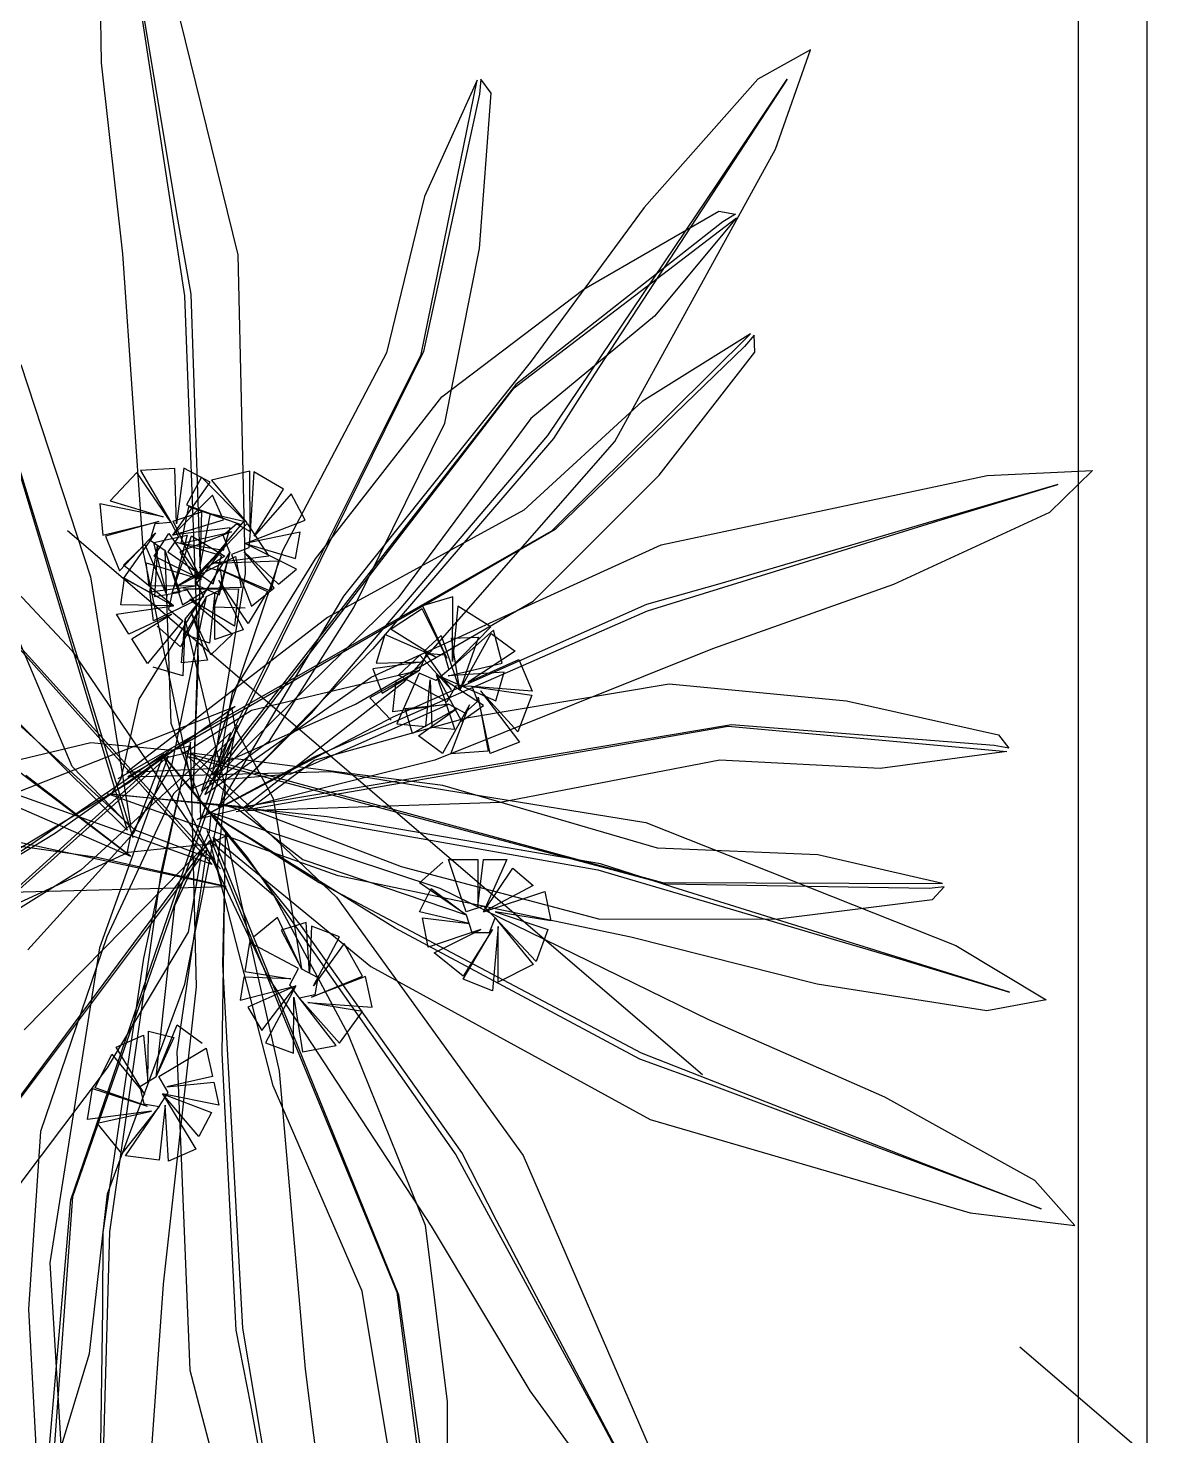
# Model space of a CAD drawing. Header units: millimetres. Extents: x 1658.6 to 1706.6, y -26.2 to 3.6.
# Drawn here: x 1668.5281 to 1668.8713, y 0.4577 to 0.8785 of the extents above; entities that cross this region are included whole.
import ezdxf

# ---------------------------------------------------------------- set-up
doc = ezdxf.new("R2010")
doc.units = ezdxf.units.MM
doc.linetypes.add('DASHED2', pattern=[0.375, 0.25, -0.125])
for name, color, linetype in [('PROJECAO', 1, 'DASHED2'), ('RP_MOBILIARIO', 21, 'Continuous'), ('RP_VEGETAÇÃO', 102, 'Continuous')]:
    doc.layers.add(name, color=color, linetype=linetype)

# ---------------------------------------------------------------- blocks, each defined once
blk = doc.blocks.new('A$C71B65A34')
for p, q in [((44.31654302865445, 61.27677472146388), (42.90896691945088, 59.8272781896594)), ((44.15196268899899, 57.73908255335982), (44.31654302865445, 61.27677472146388)), ((18.94220830046833, 60.68217667799081), (20.45216691995938, 59.33966572222971)), ((19.36545152564531, 57.16603991489273), (18.94220830046833, 60.68217667799081)), ((43.84822605652243, 60.10992972452595), (40.50837663486664, 48.74297852890459)), ((42.61314825725913, 56.04490150537686), (43.84822605652243, 60.10992972452595)), ((26.5255155213722, 59.71298356190482), (26.15799933771814, 57.72621670249055)), ((28.35035739523983, 56.67780569234764), (26.5255155213722, 59.71298356190482)), ((42.90896691945088, 59.8272781896594), (40.49147746007064, 54.58568296651538)), ((19.49472864898644, 59.55276563778443), (23.65813751103087, 48.46095783696046)), ((21.02421698857416, 55.58911365863969), (19.49472864898644, 59.55276563778443)), ((20.45216691995938, 59.33966572222971), (23.24706447144627, 54.28920797602586)), ((26.78286720466167, 58.48228532741541), (30.30704217625999, 47.17112427239864)), ((28.00931828015973, 54.41464604250905), (26.78286720466167, 58.48228532741541)), ((34.86920979737944, 58.39574122561407), (34.30045234436284, 54.1367002229149)), ((35.72235565129132, 49.02586222040508), (34.86920979737944, 58.39574122561407)), ((35.43798659917593, 58.11180266971587), (34.98036855116425, 58.46027610975216)), ((34.98036855116425, 58.46027610975216), (35.07862166721861, 57.96984272570989)), ((35.07862166721861, 57.96984272570989), (35.76629673568686, 49.14201381112116)), ((36.57550150520819, 53.00096466720606), (35.43798659917593, 58.11180266971587)), ((41.81697983985259, 46.77713172499034), (44.15196268899899, 57.73908255335982)), ((26.15799933771814, 57.72621670249055), (27.05295529429986, 52.02379356795518)), ((22.49702990782044, 46.40454709532059), (19.36545152564531, 57.16603991489273)), ((32.48614829605504, 46.26090862584442), (28.35035739523983, 56.67780569234764)), ((29.24507503917812, 50.70071760668088), (29.89815580008644, 55.89572393671185)), ((29.89815580008644, 55.89572393671185), (30.32106775520379, 56.28558736727653)), ((30.32106775520379, 56.28558736727653), (30.26925261870929, 55.78809990951913)), ((30.46734068361684, 46.82317147477715), (30.43779002002202, 56.23176420581649)), ((30.43779002002202, 56.23176420581649), (31.40355587966042, 52.04485465253083)), ((39.60006138171138, 46.31518471428035), (42.61314825725913, 56.04490150537686)), ((24.74182785280937, 46.10621057906018), (21.02421698857416, 55.58911365863969)), ((30.26925261870929, 55.78809990951913), (30.41269783475538, 46.93468905182952)), ((40.49147746007064, 54.58568296651538), (38.3287636479904, 48.49742858726222)), ((23.24706447144627, 54.28920797602586), (25.84988099142038, 48.37570490400094)), ((30.89749561387407, 44.64712265919525), (28.00931828015973, 54.41464604250905)), ((34.30045234436284, 54.1367002229149), (34.58484074525904, 48.74192366450642)), ((37.14427830700834, 47.03831099700392), (36.57550150520819, 53.00096466720606)), ((27.05295529429986, 52.02379356795518), (28.62943222842114, 45.75810183474096)), ((31.40355587966042, 52.04485465253083), (31.62647454757689, 46.64718866201108)), ((55.11978069817951, 50.61332329719198), (58.45998031960016, 51.7903615521036)), ((58.45998031960016, 51.7903615521036), (57.47758460053228, 50.02479950276303)), ((29.23812857262646, 44.71100162112224), (29.24507503917812, 50.70071760668088)), ((57.47758460053228, 51.00566627084798), (47.55523885232423, 44.53193253397239)), ((53.94089809578236, 48.65158042707982), (57.47758460053228, 51.00566627084798)), ((45.29568806602583, 45.2185374048422), (55.11978069817951, 50.61332329719198)), ((42.29091640925662, 43.09690198542785), (48.91768095222596, 49.77586014612325)), ((44.165663351464, 46.70448028857026), (48.29837321955984, 49.91933866732643)), ((48.91768095222596, 49.77586014612325), (46.64283764652782, 46.13058879304707)), ((48.29837321955984, 49.91933866732643), (48.87311030088905, 49.89641916425535)), ((48.87311030088905, 49.89641916425535), (48.48494121075236, 49.58097766974424)), ((57.47758460053228, 50.02479950276303), (53.15496991125929, 46.1994135068694)), ((48.48494121075236, 49.58097766974424), (42.33104104468475, 43.21442655543385)), ((47.09903251851119, 41.82806992029553), (52.81217523177293, 49.30352915423009)), ((52.81217523177293, 49.30352915423009), (49.51107860474714, 46.5529516944789)), ((52.93768507791494, 49.27581095921414), (52.67810954061634, 48.84826082246672)), ((53.03874680256149, 48.7095649489961), (52.93768507791494, 49.27581095921414)), ((32.85345366690445, 32.4824184097597), (35.72235565129132, 49.02586222040508)), ((35.76629673568686, 49.14201381112116), (33.01555776424766, 32.76149398118742)), ((40.50837663486664, 48.74297852890459), (39.81622453698629, 46.27762919058205)), ((52.67810954061634, 48.84826082246672), (47.20998939959963, 41.88384250731043)), ((23.65813751103087, 48.46095783696046), (24.52899586921239, 46.0529238657391)), ((25.84988099142038, 48.37570490400094), (30.27001855764547, 39.34030326258471)), ((34.58484074525904, 48.74192366450642), (33.16293743832648, 41.35958654875729)), ((38.3287636479904, 48.49742858726222), (34.58226132479423, 39.16255744362116)), ((45.49217494935057, 42.96254197146025), (53.94089809578236, 48.65158042707982)), ((50.4173347881715, 44.17714790065065), (53.03874680256149, 48.7095649489961)), ((30.30704217625999, 47.17112427239864), (31.09820315467779, 44.73574212727315)), ((30.41269783475538, 46.93468905182952), (34.68787064128992, 30.88442761277247)), ((36.00674405219161, 40.22385099305028), (37.14427830700834, 47.03831099700392)), ((12.36423925825602, 44.74156285505478), (8.622323898832292, 46.75351241595353)), ((8.622323898832292, 46.75351241595353), (19.10818252858735, 41.23908203378868)), ((21.29336371036425, 42.13461495187265), (11.0065348852213, 46.58407150201035)), ((27.64043181346915, 37.00687142079642), (22.49702990782044, 46.40454709532059)), ((34.87543844781295, 30.6217886383215), (30.46734068361684, 46.82317147477715)), ((31.62647454757689, 46.64718866201108), (33.73460297620113, 39.43078340501006)), ((37.37568907468176, 37.02798675808208), (41.81697983985259, 46.77713172499034)), ((39.92869141004485, 42.47070955685965), (44.165663351464, 46.70448028857026)), ((49.51107860474714, 46.5529516944789), (46.069437009392, 42.38886788085935)), ((24.52899586921239, 46.0529238657391), (28.92839579800193, 37.82729769559137)), ((30.46946332731659, 35.27011307568455), (24.74182785280937, 46.10621057906018)), ((34.19661116473344, 35.68521914376062), (32.48614829605504, 46.26090862584442)), ((34.68145792624273, 35.08869117090672), (39.60006138171138, 46.31518471428035)), ((39.81622453698629, 46.27762919058205), (36.0310952081154, 37.75187751766817)), ((46.64283764652782, 46.13058879304707), (42.98684706291532, 42.15337573234001)), ((53.15496991125929, 46.1994135068694), (47.9481932701942, 42.37401817703129)), ((8.714333394737878, 45.77697062504149), (13.37672575628721, 42.37393180121396)), ((28.62943222842114, 45.75810183474096), (30.68833518093879, 35.91244200118126)), ((37.23991933746311, 38.15627987353764), (45.29568806602583, 45.2185374048422)), ((21.30936522063302, 39.87013566461246), (12.36423925825602, 44.74156285505478)), ((31.00987252890354, 38.03329447871464), (29.23812857262646, 44.71100162112224)), ((33.03001155627589, 32.5773590746453), (30.89749561387407, 44.64712265919525)), ((31.09820315467779, 44.73574212727315), (32.67627180983709, 35.54197549198852)), ((47.55523885232423, 44.53193253397239), (45.39392183329574, 43.15871345828688)), ((46.80073854993361, 39.40252985408232), (50.4173347881715, 44.17714790065065)), ((33.96320062435098, 28.51728328266609), (42.29091640925662, 43.09690198542785)), ((42.33104104468475, 43.21442655543385), (34.01603505278308, 28.83566895463719)), ((45.39392183329574, 43.15871345828688), (38.32056817258536, 37.07732269506641)), ((28.88942995830166, 42.96254197146025), (27.80878112317896, 42.57018966386022)), ((29.47887125949956, 41.19697058817563), (28.88942995830166, 42.96254197146025)), ((29.18415060889993, 43.06062304790157), (29.47887125949956, 41.19697058817563)), ((30.16656567675182, 42.86445156107265), (29.18415060889993, 43.06062304790157)), ((29.47887125949956, 40.80462761451963), (30.16656567675182, 42.86445156107265)), ((36.15927050233996, 35.01749874851248), (45.49217494935057, 42.96254197146025)), ((13.37672575628721, 42.37393180121396), (18.91938237263821, 39.05382185533927)), ((29.97608174495781, 35.85916287426289), (21.29336371036425, 42.13461495187265)), ((27.71054735590861, 42.47210858741664), (27.12108670593034, 41.29506099856096)), ((29.28240372495475, 41.19697058817563), (27.71054735590861, 42.47210858741664)), ((27.80878112317896, 42.57018966386022), (29.28240372495475, 41.19697058817563)), ((30.36305256007699, 42.47210858741664), (29.47887125949956, 40.80462761451963)), ((30.95249386127489, 41.78549438260232), (30.36305256007699, 42.47210858741664)), ((36.76539701548609, 42.4253438394421), (35.53485063427434, 41.95773236825014)), ((36.46432373264088, 36.49333505611731), (39.92869141004485, 42.47070955685965)), ((37.05962168125915, 40.42281014233092), (36.76539701548609, 42.4253438394421)), ((36.90409448424271, 42.43106946156102), (37.05962168125915, 40.42281014233092)), ((37.96519621954121, 41.98857048362197), (36.90409448424271, 42.43106946156102)), ((42.98684706291532, 42.15337573234001), (39.37990585169337, 35.55711274458372)), ((46.069437009392, 42.38886788085935), (40.02651265237363, 37.9163098297895)), ((47.9481932701942, 42.37401817703129), (40.08891142495985, 36.0964559269828)), ((29.47887125949956, 40.80462761451963), (30.95249386127489, 41.78549438260232)), ((33.79089585663178, 31.5904124587064), (47.09903251851119, 41.82806992029553)), ((47.20998939959963, 41.88384250731043), (34.09910560732897, 31.6861603700122)), ((35.18511571655199, 42.01276873312781), (34.81059716260779, 41.02469881578463)), ((36.90901930275732, 40.69449436976127), (35.18511571655199, 42.01276873312781)), ((35.53485063427434, 41.95773236825014), (36.90901930275732, 40.69449436976127)), ((37.20426051882305, 40.28984737010524), (37.96519621954121, 41.98857048362197)), ((38.24854677038229, 41.86132023889013), (37.20426051882305, 40.28984737010524)), ((38.83903551941557, 41.05203311119793), (38.24854677038229, 41.86132023889013)), ((19.10818252858735, 41.23908203378868), (21.38878338101585, 40.07465872653938)), ((28.98766372557475, 41.29506099856096), (26.82636605533117, 41.09888951173252)), ((27.12108670593034, 41.29506099856096), (28.98766372557475, 41.29506099856096)), ((28.79119619103085, 41.00079910134809), (29.28240372495475, 41.19697058817563)), ((29.28240372495475, 41.19697058817563), (29.67535814282792, 40.80462761451963)), ((31.24721451187407, 41.58932289577478), (29.47887125949956, 40.80462761451963)), ((31.24721451187407, 40.80462761451963), (31.24721451187407, 41.58932289577478)), ((33.16293743832648, 41.35958654875729), (32.87854903743119, 32.8415138772989)), ((36.57659993827247, 41.21008543289915), (37.53628147789823, 41.49754666556598)), ((37.45448236718266, 39.22385263100205), (36.57659993827247, 41.21008543289915)), ((37.53628147789823, 41.49754666556598), (37.4176789190451, 39.61446563025175)), ((37.4176789190451, 39.61446563025175), (37.83890302856526, 41.42754411906206)), ((37.83890302856526, 41.42754411906206), (38.95159123694202, 41.13829130737395)), ((26.82636605533117, 41.09888951173252), (27.21933982198516, 40.11801340970487)), ((27.21933982198516, 40.11801340970487), (28.88942995830166, 41.09888951173252)), ((28.88942995830166, 41.09888951173252), (27.31757358925552, 40.11801340970487)), ((28.10350177377859, 39.13714664161989), (28.88942995830166, 40.70653720413429)), ((28.88942995830166, 40.70653720413429), (28.29998865710649, 38.94097515479415)), ((28.79119619103085, 40.4122753069191), (28.79119619103085, 41.00079910134809)), ((29.67535814282792, 40.80462761451963), (29.47887125949956, 40.21610382009021)), ((29.67535814282792, 40.60845612769115), (31.24721451187407, 40.80462761451963)), ((34.88291658139087, 40.95821742967154), (34.79769626399684, 39.70421574487728)), ((34.81059716260779, 41.02469881578463), (36.70393746711579, 40.61655486779318)), ((36.70393746711579, 40.61655486779318), (34.88291658139087, 40.95821742967154)), ((35.8953479757356, 40.06216232234647), (36.4177828809793, 40.80104112404024)), ((36.4177828809793, 40.80104112404024), (37.45448236718266, 39.22385263100205)), ((36.93873568510253, 40.00100559394286), (38.83903551941557, 41.05203311119793)), ((38.95159123694202, 41.13829130737395), (37.61328016101061, 39.63289512486154)), ((37.61328016101061, 39.63289512486154), (39.0585922821756, 41.04985745125939)), ((39.0585922821756, 41.04985745125939), (39.75586589401109, 39.93329379676334)), ((51.78213550476811, 40.66947257245781), (57.00396765641471, 41.05297515309485)), ((57.46952864909142, 40.71518678980782), (56.97158596509507, 40.66794631509901)), ((57.00396765641471, 41.05297515309485), (57.46952864909142, 40.71518678980782)), ((29.38063749222875, 40.21610382009021), (28.79119619103085, 40.4122753069191)), ((29.08591684162912, 40.31419423047689), (29.47887125949956, 38.64671325757854)), ((29.28240372495475, 38.74480366796524), (29.08591684162912, 40.31419423047689)), ((31.24721451187407, 40.60845612769115), (29.67535814282792, 40.60845612769115)), ((31.24721451187407, 39.62758002566353), (31.24721451187407, 40.60845612769115)), ((34.79769626399684, 39.70421574487728), (36.43840631649209, 40.32770622001044)), ((36.43840631649209, 40.32770622001044), (34.80958692922513, 39.42681898995079)), ((36.16694011397067, 40.17755283818813), (36.56523368145281, 40.61082237405435)), ((36.56523368145281, 40.61082237405435), (37.05962168125915, 40.42281014233092)), ((38.71816376778042, 40.63021546818982), (36.93873568510253, 40.00100559394286)), ((37.05962168125915, 40.42281014233092), (37.0833887671879, 39.86802972709256)), ((38.6874308351421, 39.72581754655312), (38.71816376778042, 40.63021546818982)), ((45.90851151789457, 39.49589381418628), (51.78213550476811, 40.66947257245781)), ((48.22150074527597, 38.70703087393257), (57.43976335561592, 40.59014660779576)), ((56.97158596509507, 40.66794631509901), (48.32006298742682, 38.78257884111282)), ((57.43976335561592, 40.59014660779576), (53.52528369862966, 38.81820859587425)), ((31.34639671698551, 32.83559118946823), (21.30936522063302, 39.87013566461246)), ((21.38878338101585, 40.07465872653938), (29.00140865600497, 34.68359370679674)), ((27.31757358925552, 40.11801340970487), (28.10350177377859, 39.13714664161989)), ((29.38063749222875, 40.21610382009021), (30.46128632735099, 38.64671325757854)), ((30.26479944402263, 39.0390655651795), (29.38063749222875, 40.21610382009021)), ((31.24721451187407, 34.72323685129959), (29.38063749222875, 40.21610382009021)), ((29.47887125949956, 40.21610382009021), (30.06833190947782, 40.0199323332622)), ((30.06833190947782, 40.0199323332622), (31.24721451187407, 39.62758002566353)), ((34.58484074525904, 35.11300365659872), (36.00674405219161, 40.22385099305028)), ((35.40007567825661, 38.6175318622595), (36.31753456485922, 39.90588857699868)), ((36.31753456485922, 39.90588857699868), (35.4783301489356, 38.41235521017916)), ((35.62032857339, 39.83920976580657), (37.45448236718266, 39.22385263100205)), ((35.69393634522658, 39.05797447452096), (35.62032857339, 39.83920976580657)), ((37.45448236718266, 39.22385263100205), (35.8953479757356, 40.06216232234647)), ((36.4681226988414, 39.63421744418839), (36.16694011397067, 40.17755283818813)), ((37.0833887671879, 39.86802972709256), (36.54044211762084, 39.56773605807575)), ((36.93873568510253, 40.00100559394286), (38.6874308351421, 39.72581754655312)), ((38.77164091914847, 39.38193940551173), (36.93873568510253, 40.00100559394286)), ((39.75586589401109, 39.93329379676334), (37.89751925107566, 39.7582008929794)), ((37.89751925107566, 39.7582008929794), (40.06768874449607, 39.76563335405354)), ((40.06768874449607, 39.76563335405354), (39.76845810510167, 38.75221965113679)), ((13.00597054615082, 39.58343135500854), (7.770074705995285, 39.58345056445751)), ((18.94977382152001, 38.84319594328781), (13.00597054615082, 39.58343135500854)), ((30.27001855764547, 39.34030326258471), (32.85028030498825, 31.51956814870619)), ((30.46128632735099, 38.64671325757854), (31.14898074460007, 39.43140853883551)), ((33.73460297620113, 39.43078340501006), (34.81676904142796, 30.97694667805172)), ((34.12489947693302, 34.32714647806824), (36.4681226988414, 39.63421744418839)), ((34.80958692922513, 39.42681898995079), (35.40007567825661, 38.6175318622595)), ((36.4681226988414, 39.63421744418839), (36.20158131483095, 37.74748897056816)), ((36.32245938337201, 38.16931348520075), (36.4681226988414, 39.63421744418839)), ((36.54044211762084, 39.56773605807575), (36.84163894700622, 39.02438756945686)), ((36.95062635032809, 39.72360883901229), (38.24058493480789, 38.80424898156434)), ((38.10782251794808, 38.65982809348453), (36.95062635032809, 39.72360883901229)), ((37.61328016101061, 39.63289512486154), (37.25886186174785, 39.20542132139235)), ((38.12072351692587, 39.48366599175961), (37.61328016101061, 39.63289512486154)), ((38.01372159612856, 39.57210914065945), (39.67065748412006, 38.74300490383393)), ((39.76845810510167, 38.75221965113679), (38.01372159612856, 39.57210914065945)), ((38.1759295646948, 38.8977372000968), (38.12072351692587, 39.48366599175961)), ((38.24058493480789, 38.80424898156434), (38.77164091914847, 39.38193940551173)), ((39.71091341627198, 36.44292360517056), (45.90851151789457, 39.49589381418628)), ((41.35148644759875, 35.15558967890047), (46.80073854993361, 39.40252985408232)), ((16.70077398133752, 37.88704552450008), (7.369347572358035, 39.08994684800246)), ((7.830569411916713, 39.20182749049718), (16.59694322661698, 37.95517176979184)), ((18.91938237263821, 39.05382185533927), (27.33287212995674, 33.54117375940859)), ((25.3543300309475, 36.25234490807679), (18.94977382152001, 38.84319594328781)), ((28.29998865710649, 38.94097515479415), (29.28240372495475, 38.74480366796524)), ((29.47887125949956, 38.64671325757854), (30.26479944402263, 39.0390655651795)), ((34.58226132479423, 39.16255744362116), (32.58172971915792, 31.17384530078425)), ((37.27726358581776, 39.01011482176864), (35.69393634522658, 39.05797447452096)), ((35.71233806929559, 38.86266797489725), (37.27726358581776, 39.01011482176864)), ((35.80434844076808, 37.88611689120125), (35.71233806929559, 38.86266797489725)), ((36.84163894700622, 39.02438756945686), (37.44399779984178, 37.93770990983421)), ((37.25886186174785, 39.20542132139235), (37.50968841495251, 38.63792383934015)), ((37.6074890359323, 38.64713858664663), (38.1759295646948, 38.8977372000968)), ((38.05052591983031, 39.18148684862354), (38.80298544040079, 37.47900188025415)), ((38.98020422176751, 37.69273968948437), (38.05052591983031, 39.18148684862354)), ((53.52528369862966, 38.81820859587425), (48.27739870503274, 37.53594732308511)), ((33.20653470942171, 31.19258301303216), (48.22150074527597, 38.70703087393257)), ((48.32006298742682, 38.78257884111282), (33.42705936731864, 31.42823060627825)), ((35.4783301489356, 38.41235521017916), (36.32245938337201, 38.16931348520075)), ((36.94122862272525, 38.38732341088917), (35.80434844076808, 37.88611689120125)), ((36.26439679586611, 33.0033986438616), (37.6074890359323, 38.64713858664663)), ((37.6074890359323, 38.64713858664663), (36.67882069493453, 36.98329852372172)), ((36.83763687666715, 37.39235212537142), (37.6074890359323, 38.64713858664663)), ((37.50968841495251, 38.63792383934015), (36.94122862272525, 38.38732341088917)), ((37.44399779984178, 37.93770990983421), (38.10782251794808, 38.65982809348453)), ((37.89170886253214, 38.77244253976551), (37.6569039586293, 37.07545325676711)), ((37.84330390078049, 37.19154064758504), (37.89170886253214, 38.77244253976551)), ((39.67065748412006, 38.74300490383393), (38.98020422176751, 37.69273968948437)), ((16.59694322661698, 37.95517176979184), (31.98858950551267, 31.71135726156035)), ((32.22578100867486, 31.49249405366209), (16.70077398133752, 37.88704552450008)), ((32.90492550594671, 33.07836322540789), (31.00987252890354, 38.03329447871464)), ((33.01555776424766, 32.76149398118742), (37.23991933746311, 38.15627987353764)), ((40.02651265237363, 37.9163098297895), (34.05239501066944, 31.83779379362841)), ((36.20158131483095, 37.74748897056816), (37.23891596419799, 37.85977040786611)), ((11.40309284455634, 37.60946909333961), (16.73079774252892, 36.71501317053708)), ((28.92839579800193, 37.82729769559137), (32.77588389243964, 31.63676432777311)), ((36.0310952081154, 37.75187751766817), (32.64734273024306, 31.29617560514225)), ((36.67882069493453, 36.98329852372172), (35.92055078582053, 37.70002513888039)), ((37.6569039586293, 37.07545325676711), (36.83763687666715, 37.39235212537142)), ((38.80298544040079, 37.47900188025415), (37.84330390078049, 37.19154064758504)), ((48.27739870503274, 37.53594732308511), (41.61795763790315, 34.0470284392045)), ((26.27686348989982, 37.05503303116076), (27.3086856890859, 36.82724089328667)), ((26.43569776679533, 34.89067110575752), (26.27686348989982, 37.05503303116076)), ((31.98858950551267, 31.71135726156035), (27.64043181346915, 37.00687142079642)), ((38.32056817258536, 37.07732269506641), (33.11379153151847, 31.97679869993045)), ((33.42705936731864, 31.42823060627825), (37.37568907468176, 37.02798675808208)), ((16.73079774252892, 36.71501317053708), (23.62788593975484, 33.72321025180645)), ((25.06617722100646, 35.95879128755404), (26.13136857253494, 36.7322719071758)), ((26.13136857253494, 36.7322719071758), (26.43569776679533, 34.89067110575752)), ((27.3086856890859, 36.82724089328667), (26.61322816635902, 35.01957449014981)), ((26.61322816635902, 35.01957449014981), (27.32470185285956, 36.73032156843283)), ((27.32470185285956, 36.73032156843283), (28.42058265274318, 36.11483151944231)), ((34.30445058342048, 31.6479746474306), (36.46432373264088, 36.49333505611731)), ((35.22660723941501, 33.60856871860733), (39.71091341627198, 36.44292360517056)), ((30.03418412708288, 33.75403845176288), (25.3543300309475, 36.25234490807679)), ((28.42058265274318, 36.11483151944231), (27.00033050208231, 35.08354413103871)), ((40.08891142495985, 36.0964559269828), (33.01555776424766, 31.87871762348914)), ((7.697035791825327, 35.62519311656251), (14.10639322225097, 34.81014112524417)), ((24.77451279202569, 34.71572212002002), (24.98542470763368, 35.84588069384199)), ((24.98542470763368, 35.84588069384199), (26.58053045361112, 34.61586774210537)), ((26.58053045361112, 34.61586774210537), (25.06617722100646, 35.95879128755404)), ((27.00033050208231, 35.08354413103871), (28.64616469827844, 35.95295783938128)), ((28.64616469827844, 35.95295783938128), (28.99988551795969, 35.01567229084185)), ((34.68787064128992, 30.88442761277247), (29.97608174495781, 35.85916287426289)), ((30.68833518093879, 35.91244200118126), (33.45365635103827, 28.15521007010921)), ((32.67627180983709, 35.54197549198852), (33.4404193276846, 28.29339310742034)), ((34.01603505278308, 28.83566895463719), (34.19661116473344, 35.68521914376062)), ((39.37990585169337, 35.55711274458372), (34.17262090774648, 28.81006729406772)), ((1.252657198101585, 35.12017042013304), (12.90436506213973, 32.97543792071474)), ((26.69398988877674, 35.13248660567934), (26.58053045361112, 34.61586774210537)), ((27.27463878784192, 35.22844030610213), (26.69398988877674, 35.13248660567934)), ((27.5642886431242, 34.67887023674121), (27.27463878784192, 35.22844030610213)), ((32.85028030498825, 31.51956814870619), (30.46946332731659, 35.27011307568455)), ((32.58172971915792, 31.17384530078425), (34.68145792624273, 35.08869117090672)), ((32.87854903743119, 32.8415138772989), (34.58484074525904, 35.11300365659872)), ((36.84583174095406, 32.35529591301201), (41.35148644759875, 35.15558967890047)), ((14.10639322225097, 34.81014112524417), (24.12772624625541, 33.94470288477396)), ((26.61256278115798, 34.42202909239403), (24.77451279202569, 34.71572212002002)), ((26.58053045361112, 34.61586774210537), (27.03169139003512, 34.29213947187053)), ((27.03169139003512, 34.29213947187053), (27.58030480689877, 34.58195091188827)), ((28.99988551795969, 35.01567229084185), (27.41945911095809, 34.95365451051384)), ((27.41945911095809, 34.95365451051384), (29.12869573170246, 34.83782643180575)), ((27.5642886431242, 34.67887023674121), (29.28886998804319, 33.86855682372516)), ((28.869732170117, 33.99844492243119), (27.5642886431242, 34.67887023674121)), ((33.28798607418868, 33.73283375503206), (27.5642886431242, 34.67887023674121)), ((27.58030480689877, 34.58195091188827), (27.86995781683299, 34.03236175264737)), ((29.12869573170246, 34.83782643180575), (28.869732170117, 33.99844492243119)), ((29.00140865600497, 34.68359370679674), (34.66367779215034, 30.09397757418174)), ((32.91730464819329, 32.56532249435895), (31.24721451187407, 34.72323685129959)), ((33.01555776424766, 31.87871762348914), (36.15927050233996, 35.01749874851248)), ((41.35508048138399, 34.47723151384662), (42.24684402777529, 34.63097770448758)), ((41.86610573513326, 32.78238155611325), (42.64824419501517, 34.80822896692598)), ((42.24684402777529, 34.63097770448758), (41.86610573513326, 32.78238155611325)), ((42.64824419501517, 34.80822896692598), (43.53047865961435, 34.33358703108343)), ((15.48090050550991, 32.69138772354973), (5.437866700546691, 34.38949059054812)), ((24.72579576085446, 34.40895378671394), (26.61256278115798, 34.42202909239403)), ((25.07951658053116, 33.47166823816906), (24.72579576085446, 34.40895378671394)), ((26.99965590783495, 34.48599721146593), (25.07951658053116, 33.47166823816906)), ((25.49864518940785, 33.34177861764829), (26.99965590783495, 34.48599721146593)), ((26.99965590783495, 34.48599721146593), (26.27217526660797, 32.87217097985376)), ((26.51377347592052, 32.61337797494116), (26.99965590783495, 34.48599721146593)), ((27.22523795337247, 34.32412353140489), (27.28796893832168, 32.74131573489877)), ((27.48151550165858, 32.77329979443448), (27.22523795337247, 34.32412353140489)), ((33.89400952717006, 31.6082339626637), (34.12489947693302, 34.32714647806824)), ((40.50303697317531, 33.90891669022949), (41.00293245597913, 34.51377302912032)), ((41.00293245597913, 34.51377302912032), (41.86610573513326, 32.78238155611325)), ((41.86610573513326, 32.78238155611325), (41.35508048138399, 34.47723151384662)), ((43.53047865961435, 34.33358703108343), (42.11605050340859, 33.08480612817948)), ((14.06890322782874, 30.92096794886856), (3.231809574778708, 33.77997337461148)), ((23.62788593975484, 33.72321025180645), (31.88071485572982, 31.59500591892947)), ((24.12772624625541, 33.94470288477396), (32.16021810497523, 32.1279136989142)), ((27.86995781683299, 34.03236175264737), (28.44926673644613, 32.93322313574663)), ((29.28886998804319, 33.86855682372516), (28.62679713600983, 33.06212652013937)), ((31.88071485572982, 31.59500591892947), (30.03418412708288, 33.75403845176288)), ((35.68931961011504, 32.4369199135449), (33.28798607418868, 33.73283375503206)), ((41.61795763790315, 34.0470284392045), (33.54316600809989, 31.32009262513884)), ((33.54316600809989, 31.32009262513884), (35.22660723941501, 33.60856871860733)), ((39.75319077584345, 33.00162858451222), (40.37806458903697, 33.75770440419728)), ((41.28522490248996, 33.90316503504256), (40.26247414085355, 33.63759548035523)), ((40.26247414085355, 33.63759548035523), (41.02391420926642, 31.85671704172728)), ((40.37806458903697, 33.75770440419728), (41.58967795202715, 32.7563425797116)), ((41.58967795202715, 32.7563425797116), (40.50303697317531, 33.90891669022949)), ((41.20606329888004, 31.73442708126458), (41.28522490248996, 33.90316503504256)), ((42.11605050340859, 33.08480612817948), (43.69517108193713, 34.07023068414129)), ((43.69517108193713, 34.07023068414129), (44.27820269016956, 33.07936420376609)), ((26.27217526660797, 32.87217097985376), (25.49864518940785, 33.34177861764829)), ((27.33287212995674, 33.54117375940859), (34.77067883738119, 30.00554371806811)), ((40.25003170812669, 33.54015288751043), (39.17751802360363, 32.88479258624557)), ((41.02391420926642, 31.85671704172728), (40.25003170812669, 33.54015288751043)), ((41.44248667590637, 33.58597069594407), (41.20606329888004, 31.73442708126458)), ((42.53539237888936, 32.85217098983276), (41.44248667590637, 33.58597069594407)), ((12.90436506213973, 32.97543792071474), (15.41694574142093, 32.48151463044588)), ((27.71915506884079, 32.01912105426301), (15.48090050550991, 32.69138772354973)), ((27.28796893832168, 32.74131573489877), (26.51377347592052, 32.61337797494116)), ((28.44926673644613, 32.93322313574663), (27.48151550165858, 32.77329979443448)), ((34.77067883738119, 30.00554371806811), (31.34639671698551, 32.83559118946823)), ((34.81676904142796, 30.97694667805172), (32.90492550594671, 33.07836322540789)), ((34.09910560732897, 31.6861603700122), (40.86008236765835, 32.79887721263231)), ((34.80409224980849, 30.69833767545151), (36.26439679586611, 33.0033986438616)), ((38.95803918506772, 32.71473557522404), (38.63901353247639, 31.76508024260602)), ((40.6347219058166, 31.90641295921159), (38.95803918506772, 32.71473557522404)), ((39.17751802360363, 32.88479258624557), (40.6347219058166, 31.90641295921159)), ((39.73412959039342, 31.7448790473436), (39.70393863400568, 32.7878358068001)), ((40.91184405543072, 32.55304514610771), (39.75319077584345, 33.00162858451222)), ((40.86008236765835, 32.79887721263231), (51.57022014691484, 32.54621143366421)), ((41.07143070865641, 31.45448519176989), (42.53539237888936, 32.85217098983276)), ((42.62024107795014, 32.74230530430714), (41.07143070865641, 31.45448519176989)), ((41.7146503361646, 32.90755486574472), (41.49118263646641, 32.32873750325416)), ((42.267490988007, 32.95964514482421), (41.7146503361646, 32.90755486574472)), ((44.27820269016956, 33.07936420376609), (42.267490988007, 32.95964514482421)), ((42.267490988007, 32.95964514482421), (44.29143971352369, 32.94118116645268)), ((42.52114964409929, 32.49550574785508), (42.267490988007, 32.95964514482421)), ((42.55717070883475, 32.84748875764035), (44.0981629702169, 31.31940704450836)), ((43.99595971308736, 31.65837313184875), (42.55717070883475, 32.84748875764035)), ((42.87255681842315, 31.62066409374165), (42.62024107795014, 32.74230530430714)), ((44.29143971352369, 32.94118116645268), (43.99595971308736, 31.65837313184875)), ((15.41694574142093, 32.48151463044588), (24.73351132655989, 32.01541236454886)), ((19.79894046410618, 26.92336375424157), (35.51179236520375, 32.30799743927173)), ((35.76070402637788, 32.51343331217686), (19.90637364560325, 26.98565438303831)), ((27.05277778424898, 30.76074539515412), (35.41050511144431, 32.4301263352163)), ((35.51179236520375, 32.30799743927173), (30.87793832223133, 27.260587981546)), ((32.1186486542797, 26.37031365878238), (36.3020039913772, 32.33901587438095)), ((33.11379153151847, 31.97679869993045), (32.91730464819329, 32.56532249435895)), ((33.45365635103827, 28.15521007010921), (33.03001155627589, 32.5773590746453)), ((33.37470371050404, 24.7855540017099), (36.38275650474861, 32.45192646809029)), ((35.41050511144431, 32.4301263352163), (33.44760565495244, 30.37631939848234)), ((36.38275650474861, 32.45192646809029), (33.79852975171889, 28.83852795431221)), ((34.05239501066944, 31.83779379362841), (36.84583174095406, 32.35529591301201)), ((36.3020039913772, 32.33901587438095), (35.68931961011504, 32.4369199135449)), ((36.62884549487899, 29.22127826513133), (41.56690287876381, 32.26615701157835)), ((38.81786530811404, 32.36292760126844), (38.12761077313644, 31.63686197425841)), ((39.99628583729919, 30.92210302693002), (38.81786530811404, 32.36292760126844)), ((40.33758259712885, 32.56545606971986), (39.08863105832507, 32.42437885085383)), ((39.08863105832507, 32.42437885085383), (39.99628583729919, 30.92210302693002)), ((41.56690287876381, 32.26615701157835), (39.73412959039342, 31.7448790473436)), ((40.13553570389058, 31.92213750454222), (41.56690287876381, 32.26615701157835)), ((40.39001482244702, 32.64852673109135), (40.32807567482268, 30.71268517431463)), ((40.32807567482268, 30.71268517431463), (40.33758259712885, 32.56545606971986)), ((41.42923502574876, 32.4572999603347), (40.39001482244702, 32.64852673109135)), ((40.44153442167408, 30.52490807762842), (41.42923502574876, 32.4572999603347)), ((41.49118263646641, 32.32873750325416), (40.91184405543072, 32.55304514610771)), ((41.56690287876381, 32.26615701157835), (42.14622654543061, 32.04186169499644)), ((42.25796785246802, 32.33126421310317), (41.5875557852496, 30.59483164667472)), ((41.63858406395957, 32.05264926257541), (42.38999316121453, 32.27877102841194)), ((41.86398356835296, 30.62087062307501), (42.25796785246802, 32.33126421310317)), ((42.14622654543061, 32.04186169499644), (42.52114964409929, 32.49550574785508)), ((42.38999316121453, 32.27877102841194), (42.14815881021286, 30.35931780175451)), ((42.50791856699652, 32.63369597992914), (43.09465811679181, 30.87625833575885)), ((43.17037835908877, 30.81367784408167), (42.50791856699652, 32.63369597992914)), ((51.57022014691484, 32.54621143366421), (62.4537029126959, 29.86921428081769)), ((22.98743324509633, 31.90315710258801), (23.36920119540082, 30.00657128202329)), ((23.75338568407369, 31.73267676457181), (22.98743324509633, 31.90315710258801)), ((23.60337512694969, 30.15574539957561), (23.75338568407369, 31.73267676457181)), ((24.73351132655989, 32.01541236454886), (32.02144416323517, 32.12451315745875)), ((32.16021810497523, 32.1279136989142), (27.71915506884079, 32.01912105426301)), ((30.12008681404268, 23.91197268884162), (30.3287865627267, 32.14471784590523)), ((30.3287865627267, 32.14471784590523), (31.3051185511431, 27.81093744320243)), ((30.35929587690453, 32.00929645787301), (30.96185146464041, 31.86132985483573)), ((31.89340191564908, 24.88382197003739), (30.35929587690453, 32.00929645787301)), ((30.92582466653857, 31.95957498129974), (43.38439097645959, 20.70345410359869)), ((30.96185146464041, 31.86132985483573), (33.67808563291693, 32.12184353664226)), ((31.21609646058323, 31.74668623567868), (32.22623268698726, 29.0913666666288)), ((38.26754967205943, 26.95967815075301), (31.21609646058323, 31.74668623567868)), ((32.02144416323517, 32.12451315745875), (31.75835021780176, 31.56259774763066)), ((33.67808563291693, 32.12184353664226), (39.31937267887497, 30.76848557504582)), ((40.22065154493703, 31.76120331580523), (38.51682827646619, 31.5826193318494)), ((38.63901353247639, 31.76508024260602), (40.22065154493703, 31.76120331580523)), ((40.08602140545645, 31.48128061925763), (40.35527242564874, 32.04112719460454)), ((40.49139167085558, 31.11902482546975), (40.13553570389058, 31.92213750454222)), ((40.35527242564874, 32.04112719460454), (40.93905625143906, 31.96658390950414)), ((41.43781899456096, 32.10336517875295), (40.44153442167408, 30.52490807762842)), ((41.85656768522539, 32.1540129506684), (40.49139167085558, 31.11902482546975)), ((40.51146594907277, 31.71346526896015), (41.45073402414571, 31.99611949354403)), ((41.22688774710968, 30.697652208205), (40.51146594907277, 31.71346526896015)), ((40.70532132065227, 31.06947358251273), (41.85656768522539, 32.1540129506684)), ((40.93905625143906, 31.96658390950414), (41.07143070865641, 31.45448519176989)), ((42.11855627982686, 30.97664354820245), (41.43781899456096, 32.10336517875295)), ((41.45073402414571, 31.99611949354403), (41.90368811511778, 30.49094009015699)), ((41.90368811511778, 30.49094009015699), (41.63858406395957, 32.05264926257541)), ((42.14815881021286, 30.35931780175451), (42.66277139613157, 32.05308197530894)), ((42.66277139613157, 32.05308197530894), (43.49011633268673, 31.68650255722241)), ((18.27204272129893, 21.51157983721123), (31.55197705589535, 31.48811926011058)), ((31.86174805954988, 31.57868878168802), (18.38391865222819, 21.56548518947011)), ((22.73191736559784, 31.65809558080538), (21.93364319211287, 31.2319049453431)), ((23.36920119540082, 30.00657128202329), (22.73191736559784, 31.65809558080538)), ((23.94487151606836, 31.69005718703329), (23.60337512694969, 30.15574539957561)), ((24.90231889803772, 31.47695524361779), (23.94487151606836, 31.69005718703329)), ((24.26321793303851, 30.41147202927323), (24.90231889803772, 31.47695524361779)), ((31.55197705589535, 31.48811926011058), (24.77330290973851, 30.48885836035243)), ((25.68900897445156, 30.496699434334), (25.07246278208186, 31.33844826184532)), ((25.52099820963667, 25.35817548183513), (31.59614003736578, 31.33572435840506)), ((31.59614003736578, 31.33572435840506), (28.79442332801409, 30.8651070083065)), ((32.15872918590367, 31.57283139316451), (29.68951936389704, 30.41145363798341)), ((43.4591601808379, 20.60429979456558), (31.07529988408896, 31.67353639599652)), ((31.07529988408896, 31.67353639599652), (33.38260989048922, 25.22177182652285)), ((31.75835021780176, 31.56259774763066), (31.48192945885921, 28.84793625872362)), ((32.77588389243964, 31.63676432777311), (32.15872918590367, 31.57283139316451)), ((32.64734273024306, 31.29617560514225), (33.26752244296813, 31.27761554452218)), ((33.26752244296813, 31.27761554452218), (35.81516132571778, 30.30020490491006)), ((33.64036904176737, 31.04198855995401), (33.89400952717006, 31.6082339626637)), ((40.92545018424742, 31.27320439502864), (33.64036904176737, 31.04198855995401)), ((34.17262090774648, 28.81006729406772), (34.30445058342048, 31.6479746474306)), ((34.40097059151685, 30.32547157360068), (40.08602140545645, 31.48128061925763)), ((37.93979688982017, 31.5230763601694), (37.852097942583, 30.64904413012164)), ((39.55962911491224, 30.96535821266116), (37.93979688982017, 31.5230763601694)), ((38.12761077313644, 31.63686197425841), (39.55962911491224, 30.96535821266116)), ((40.08602140545645, 31.48128061925763), (38.39239414621807, 30.60811663161121)), ((38.51682827646619, 31.5826193318494), (38.80647376586786, 30.75332509276541)), ((38.80647376586786, 30.75332509276541), (40.08602140545645, 31.48128061925763)), ((39.79868385748568, 30.67822403239916), (40.35192344907819, 31.56286873522595)), ((40.07357897273005, 31.38383802641511), (39.80432550179286, 30.82397225812338)), ((40.63247548232129, 31.11439036267393), (40.07357897273005, 31.38383802641511)), ((41.07143070865641, 31.45448519176989), (40.63247548232129, 31.11439036267393)), ((40.65736279852081, 31.30929474131427), (42.61349254869446, 30.36623869695495)), ((42.19942218781489, 30.22102905355268), (40.65736279852081, 31.30929474131427)), ((40.65736279852081, 31.30929474131427), (41.44367847361855, 29.72330267062444)), ((41.21175720235169, 29.45580306675902), (40.65736279852081, 31.30929474131427)), ((50.24851839640996, 30.96329354364343), (40.92545018424742, 31.27320439502864)), ((41.04654584320313, 31.25960000608029), (42.87255681842315, 31.62066409374165)), ((42.93251820128443, 31.31589402957616), (41.04654584320313, 31.25960000608029)), ((43.49011633268673, 31.68650255722241), (42.14815881021286, 30.35931780175451)), ((42.14815881021286, 30.35931780175451), (43.92243706759565, 31.61141003785588)), ((42.61349254869446, 30.36623869695495), (42.93251820128443, 31.31589402957616)), ((44.0981629702169, 31.31940704450836), (43.17037835908877, 30.81367784408167)), ((43.92243706759565, 31.61141003785588), (44.39338480817605, 30.72719804775898)), ((24.77330290973851, 30.48885836035243), (14.06890322782874, 30.92096794886856)), ((16.96133165305355, 30.0385056243199), (26.95812121331983, 31.15219203162496)), ((20.00105094819128, 28.15424219460738), (27.05277778424898, 30.76074539515412)), ((21.50798342856888, 31.12535040533157), (21.10306130246272, 30.20902039405111)), ((23.36920119540082, 30.00657128202329), (21.50798342856888, 31.12535040533157)), ((21.93364319211287, 31.2319049453431), (23.36920119540082, 30.00657128202329)), ((28.79442332801409, 30.8651070083065), (24.24247431073172, 28.14071172589274)), ((26.95812121331983, 31.15219203162496), (35.19086637038436, 30.94349228294095)), ((27.92997049451606, 29.37887693001812), (35.05544498235167, 30.91298296876448)), ((35.19086637038436, 30.94349228294095), (30.85708596768063, 29.96716029452409)), ((33.50167157301076, 31.036262937836), (37.94028784561533, 31.21946314256729)), ((41.56348103275104, 29.35433647062337), (33.50167157301076, 31.036262937836)), ((35.05544498235167, 30.91298296876448), (34.9074783793144, 30.31042738102769)), ((39.31937267887497, 30.76848557504582), (37.41543332701394, 30.69230429784147)), ((37.852097942583, 30.64904413012164), (39.31937267887497, 30.76848557504582)), ((37.94028784561533, 31.21946314256729), (50.18808964285518, 30.75237817482912)), ((39.80432550179286, 30.82397225812338), (39.2658142026421, 29.70428028967854)), ((39.31937267887497, 30.76848557504582), (39.79987765776923, 31.1622358322652)), ((39.79987765776923, 31.1622358322652), (40.29755846746502, 30.84811154433373)), ((40.20126765823488, 30.32801907785597), (42.11855627982686, 30.97664354820245)), ((40.29755846746502, 30.84811154433373), (40.20126765823488, 30.32801907785597)), ((42.14906559400561, 30.84122216016885), (40.20126765823488, 30.32801907785597)), ((40.23879033188177, 29.58004108709383), (40.43788395997943, 31.13923773029274)), ((40.43788395997943, 31.13923773029274), (40.43338185422089, 29.55519371947639)), ((41.5875557852496, 30.59483164667472), (40.70532132065227, 31.06947358251273)), ((43.09465811679181, 30.87625833575885), (41.86398356835296, 30.62087062307501)), ((41.90405964340468, 29.71796158385541), (42.14906559400561, 30.84122216016885)), ((52.76902336210377, 30.5115451573879), (50.24851839640996, 30.96329354364343)), ((35.00572350577704, 30.34645417912952), (23.74960262807781, 17.88788786920895)), ((23.92232585443435, 29.78282311731755), (25.68900897445156, 30.496699434334)), ((29.68951936389704, 30.41145363798341), (23.92232585443435, 29.78282311731755)), ((25.26334009991024, 30.39014692218188), (23.92232585443435, 29.78282311731755)), ((23.94366780238351, 29.87871052154651), (24.26321793303851, 30.41147202927323)), ((25.47557268033825, 29.53774984551501), (25.26334009991024, 30.39014692218188)), ((33.44760565495244, 30.37631939848234), (28.63697433970447, 28.14016290585323)), ((32.04890000863726, 28.94215692809257), (34.40097059151685, 30.32547157360068)), ((34.66367779215034, 30.09397757418174), (34.80409224980849, 30.69833767545151)), ((34.9074783793144, 30.31042738102769), (35.16799206112137, 27.59419321275073)), ((35.81516132571778, 30.30020490491006), (41.61290729258825, 30.09565904024794)), ((37.41543332701394, 30.69230429784147), (37.71194854943997, 29.69192985853851)), ((38.78642514726062, 30.29164829430374), (37.82540729629227, 29.5041527618514)), ((38.39239414621807, 30.60811663161121), (39.08366511302665, 29.82657025014169)), ((38.65487794351111, 28.98061062130319), (39.49385551303658, 30.30983937616247)), ((39.26694045355726, 30.68541491367705), (38.78642514726062, 30.29164829430374)), ((39.49385551303658, 30.30983937616247), (38.82076891568386, 28.87590418598757)), ((39.65974648520796, 30.20513294084685), (39.26694045355726, 30.68541491367705)), ((39.48434069755014, 28.4570734627423), (39.76462126325259, 30.3712906257465)), ((40.20126765823488, 30.32801907785597), (39.65974648520796, 30.20513294084685)), ((39.76462126325259, 30.3712906257465), (41.13943964456164, 28.69031688391215)), ((40.70278292217653, 28.73357206964556), (39.76462126325259, 30.3712906257465)), ((39.76462126325259, 30.3712906257465), (39.80753867308294, 28.60159537369509)), ((41.61290729258825, 30.09565904024794), (39.79868385748568, 30.67822403239916)), ((40.0817815582518, 29.73748227327542), (40.23101353040056, 30.60313420274724)), ((40.23101353040056, 30.60313420274724), (41.61290729258825, 30.09565904024794)), ((41.58459975276854, 30.18972580494801), (41.22688774710968, 30.697652208205)), ((42.09153815492935, 30.54746985918837), (41.58459975276854, 30.18972580494801)), ((42.58047396947904, 30.28424381040895), (42.09153815492935, 30.54746985918837)), ((44.39338480817605, 30.72719804775898), (42.52385888983872, 30.47237733981592)), ((42.52385888983872, 30.47237733981592), (44.38439245237397, 30.41671568596939)), ((44.38439245237397, 30.41671568596939), (44.32008867533114, 29.26884493436592)), ((50.18808964285518, 30.75237817482912), (60.25816978993271, 29.22281379697643)), ((64.45503624236335, 28.56237184406518), (52.76902336210377, 30.5115451573879)), ((10.51645646774523, 29.58270274446022), (16.96133165305355, 30.0385056243199)), ((30.85708596768063, 29.96716029452409), (18.7241211587816, 28.22992623501432)), ((21.10306130246272, 30.20902039405111), (22.98622953141057, 30.09181043710123)), ((22.98622953141057, 30.09181043710123), (21.13476961545712, 29.90003051989152)), ((21.13476961545712, 29.90003051989152), (21.28297214838176, 28.75995234390393)), ((21.28297214838176, 28.75995234390393), (22.94354563551042, 29.90003562863785)), ((22.94354563551042, 29.90003562863785), (21.35736856093172, 28.6427561648361)), ((22.94354563551042, 29.90003562863785), (23.41188929495456, 30.19836497711504)), ((23.02831332044934, 29.37794125669234), (22.94354563551042, 29.90003562863785)), ((23.41188929495456, 30.19836497711504), (23.94366780238351, 29.87871052154651)), ((23.65044831904288, 17.81311866483111), (34.71968492047381, 30.19697896158004)), ((34.71968492047381, 30.19697896158004), (28.26792035100016, 27.88966895517933)), ((30.00582667523213, 23.00472917360776), (34.79283476015644, 30.05618238508396)), ((34.79283476015644, 30.05618238508396), (32.13751519110656, 29.04604615868175)), ((41.79176497659954, 29.84170644748701), (40.0817815582518, 29.73748227327542)), ((40.09640320759626, 30.16187775511526), (41.90405964340468, 29.71796158385541)), ((41.82969417953882, 29.4163825109249), (40.09640320759626, 30.16187775511526)), ((40.23232612680476, 29.57761497324145), (41.79176497659954, 29.84170644748701)), ((41.44367847361855, 29.72330267062444), (42.19942218781489, 30.22102905355268)), ((41.61290729258825, 30.09565904024794), (41.97061372260487, 29.58775116501101)), ((42.59979472913847, 29.87967615589196), (42.11348074503621, 28.09184252792102)), ((42.14178828485546, 27.99777576321913), (42.59979472913847, 29.87967615589196)), ((42.53417278004872, 29.75734316181615), (42.58047396947904, 30.28424381040895)), ((42.58047396947904, 30.28424381040895), (44.25447566424554, 29.14651463000746)), ((44.32008867533114, 29.26884493436592), (42.58047396947904, 30.28424381040895)), ((42.75933722913168, 30.03027268962796), (43.19429767049495, 27.9041258729435)), ((43.29721951520378, 28.24287446410745), (42.75933722913168, 30.03027268962796)), ((18.70250174699504, 28.01159271012148), (27.92997049451606, 29.37887693001812)), ((22.37823747623588, 27.81165355861594), (22.78376391285792, 29.63364644539206)), ((22.78376391285792, 29.63364644539206), (22.50569326072855, 27.48135288175672)), ((22.95390779690342, 29.49513946362094), (23.56985878975365, 27.74772573274777)), ((23.54851684180539, 27.65183832851881), (22.95390779690342, 29.49513946362094)), ((23.60277992743249, 29.25008049621374), (23.02831332044934, 29.37794125669234)), ((23.33688857189054, 29.40989828068223), (24.93221918683321, 28.45095582847444)), ((24.69804525528662, 28.30178171092257), (23.33688857189054, 29.40989828068223)), ((23.92232585443435, 29.78282311731755), (23.60277992743249, 29.25008049621374)), ((23.76254833543407, 29.5164528206974), (25.47557268033825, 29.53774984551501)), ((25.33714131294209, 29.36728583975219), (23.76254833543407, 29.5164528206974)), ((24.93221918683321, 28.45095582847444), (25.33714131294209, 29.36728583975219)), ((37.82540729629227, 29.5041527618514), (38.65487794351111, 28.98061062130319)), ((39.2658142026421, 29.70428028967854), (40.23879033188177, 29.58004108709383)), ((40.70327386738608, 28.69340298314865), (40.23232612680476, 29.57761497324145)), ((40.43338185422089, 29.55519371947639), (41.21175720235169, 29.45580306675902)), ((42.224085711508, 29.76661392811548), (40.70327386738608, 28.69340298314865)), ((40.94774456247797, 28.56178069474618), (42.224085711508, 29.76661392811548)), ((41.13943964456164, 28.69031688391215), (41.82969417953882, 29.4163825109249)), ((51.59790974558473, 28.656956134555), (41.56348103275104, 29.35433647062337)), ((41.97061372260487, 29.58775116501101), (42.53417278004872, 29.75734316181615)), ((32.13751519110656, 29.04604615868175), (28.20718086768193, 25.48303596828328)), ((31.35538016758801, 28.93166152008462), (34.07069430391221, 25.4157056228164)), ((34.6432274946892, 21.38105171955022), (31.35538016758801, 28.93166152008462)), ((31.4402288666488, 28.82179583455945), (32.04890000863726, 28.94215692809257)), ((31.97475109198649, 29.01599440648124), (48.02157473852321, 24.07478174469088)), ((32.22623268698726, 29.0913666666288), (35.78924287738483, 25.16103234320326)), ((40.7412228815833, 27.58460810816678), (32.32777578949663, 28.94561759653198)), ((32.32777578949663, 28.94561759653198), (34.36484959298741, 26.96535813656465)), ((33.96679782531283, 28.62186385065206), (36.62884549487899, 29.22127826513133)), ((38.82076891568386, 28.87590418598757), (39.48434069755014, 28.4570734627423)), ((44.25447566424554, 29.14651463000746), (43.29721951520378, 28.24287446410745)), ((21.35736856093172, 28.6427561648361), (22.37823747623588, 27.81165355861594)), ((33.79852975171889, 28.83852795431221), (27.48144636746247, 18.33513446706729)), ((31.48192945885921, 28.84793625872362), (29.05009997898424, 23.58087800122303)), ((35.84017530945948, 23.01091472105327), (31.4402288666488, 28.82179583455945)), ((32.23104664750463, 28.8198477746837), (37.04731913345996, 23.94619771886528)), ((48.1312252026646, 24.01648263117249), (32.23104664750463, 28.8198477746837)), ((33.4404193276846, 28.29339310742034), (33.96679782531283, 28.62186385065206)), ((39.80753867308294, 28.60159537369509), (40.70278292217653, 28.73357206964556)), ((42.11348074503621, 28.09184252792102), (40.94774456247797, 28.56178069474618)), ((58.02002570312152, 27.94942588966842), (51.59790974558473, 28.656956134555)), ((4.295734144662674, 27.82552399365977), (16.14184492626646, 28.00394202220923)), ((18.7241211587816, 28.22992623501432), (8.542999193914511, 27.92853464412656)), ((14.63209353530556, 27.555253733668), (20.00105094819128, 28.15424219460738)), ((16.14184492626646, 28.00394202220923), (18.70250174699504, 28.01159271012148)), ((24.24247431073172, 28.14071172589274), (18.72281766223932, 23.98568587650016)), ((28.63697433970447, 28.14016290585323), (22.09916208075402, 25.90681112140692)), ((23.56985878975365, 27.74772573274777), (24.69804525528662, 28.30178171092257)), ((43.19429767049495, 27.9041258729435), (42.14178828485546, 27.99777576321913)), ((63.79121784116296, 27.8402605320357), (58.02002570312152, 27.94942588966842)), ((10.52277270593913, 26.29970699046044), (14.63209353530556, 27.555253733668)), ((28.26792035100016, 27.88966895517933), (17.68614238258942, 26.21728554404854)), ((22.50569326072855, 27.48135288175672), (23.54851684180539, 27.65183832851881)), ((31.3051185511431, 27.81093744320243), (33.04235261065333, 15.67797263430293)), ((35.16799206112137, 27.59419321275073), (33.81463409952312, 21.95290616679313)), ((47.88400232552568, 25.23909918257141), (40.7412228815833, 27.58460810816678)), ((19.90637364560325, 26.98565438303831), (10.52277270593913, 26.29970699046044)), ((30.87793832223133, 27.260587981546), (25.22360238425381, 18.16117171745918)), ((17.68614238258942, 26.21728554404854), (6.499006509736318, 26.89882925630991)), ((10.97711514958791, 26.16253626709067), (19.79894046410618, 26.92336375424157)), ((34.36484959298741, 26.96535813656465), (39.25443382858521, 24.90755943071781)), ((43.75142845482468, 21.81693726667209), (38.26754967205943, 26.95967815075301)), ((27.27188048569952, 18.40008882227175), (32.1186486542797, 26.37031365878238)), ((16.12355912087241, 25.49581829068074), (10.89564607284365, 25.78483457321636)), ((22.09916208075402, 25.90681112140692), (16.12355912087241, 25.49581829068074))]:
    blk.add_line(p, q)

msp = doc.modelspace()

# ---------------------------------------------------------------- linework, layer by layer
at = {"layer": 'PROJECAO'}
msp.add_line((1669.014447151719, 0.3215416327736023), (1667.61444715172, 1.521541632773946), dxfattribs=at)
at = {"layer": 'RP_MOBILIARIO', "color": 1}
for points in [[(1668.26417223753, 0.9612932141428416), (1668.26417223753, 0.3627916524051926), (1668.862673799267, 0.3627916524051926), (1668.862673799267, 0.9612932141428416)], [(1668.284692291076, 0.9407731605982264), (1668.284692291076, 0.3833117059513569), (1668.842153745722, 0.3833117059513569), (1668.842153745722, 0.9407731605982264)]]:
    msp.add_lwpolyline(points, close=True, dxfattribs=at)

# ---------------------------------------------------------------- block references
at = {"layer": 'RP_VEGETAÇÃO', "xscale": -0.0088920232029605, "yscale": 0.0088920232029605, "zscale": 0.0088920232029605, "rotation": 270}
msp.add_blockref('A$C71B65A34', (1668.3014677515, 0.3522010512640747), dxfattribs=at)

doc.saveas('drawing.dxf')
